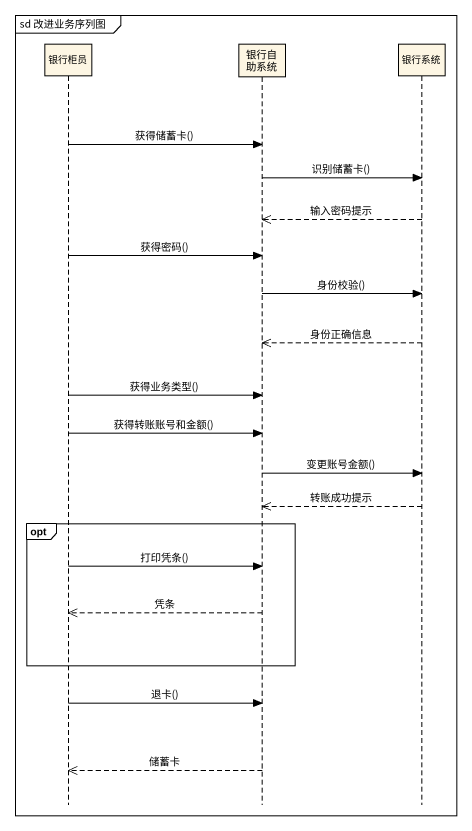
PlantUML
@startuml
mainframe sd 改进业务序列图
hide footbox
participant 银行柜员
participant 银行自助系统
participant 银行系统

银行柜员 -> 银行自助系统 : 获得储蓄卡()
银行自助系统 -> 银行系统 : 识别储蓄卡()
银行系统 -->> 银行自助系统 : 输入密码提示
银行柜员 -> 银行自助系统 : 获得密码()
银行自助系统 -> 银行系统 : 身份校验()
银行系统 -->> 银行自助系统 : 身份正确信息
银行柜员 -> 银行自助系统 : 获得业务类型()
银行柜员 -> 银行自助系统 : 获得转账账号和金额()
银行自助系统 -> 银行系统 : 变更账号金额()
银行系统 -->> 银行自助系统 : 转账成功提示
opt
  银行柜员 -> 银行自助系统 : 打印凭条()
  银行自助系统 -->> 银行柜员 : 凭条
end
银行柜员 -> 银行自助系统 : 退卡()
银行自助系统 -->> 银行柜员 : 储蓄卡
@enduml
